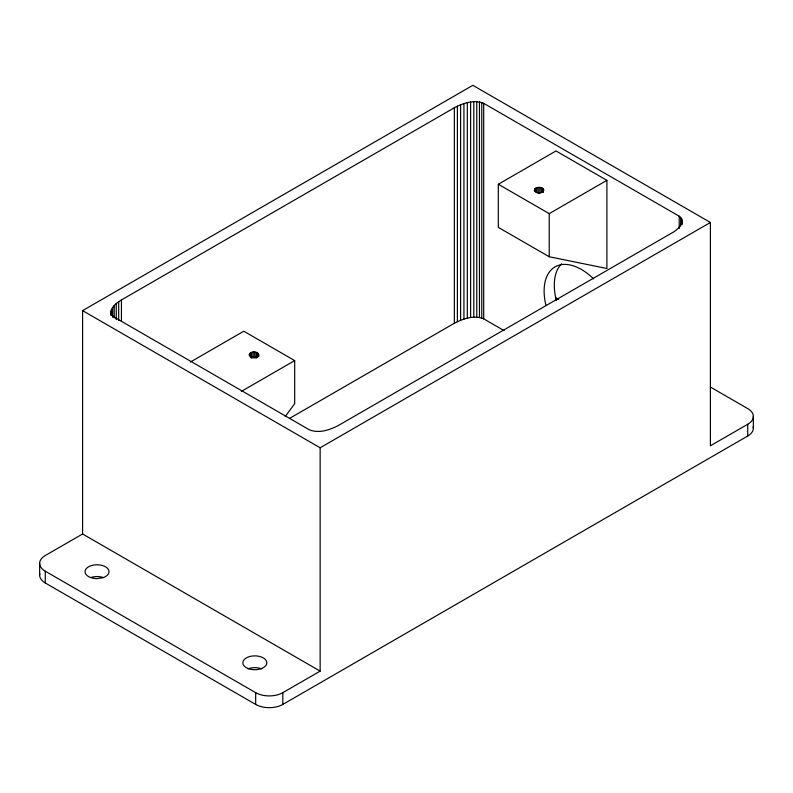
<?xml version="1.0" encoding="UTF-8"?>
<svg xmlns="http://www.w3.org/2000/svg" width="793" height="793" viewBox="0 0 793 793"><rect width="100%" height="100%" fill="white"/><g stroke="black" fill="none" stroke-linecap="round" stroke-linejoin="round"><path stroke-width="1.19" d="M110.951 311.173L111.357 314.444L113.805 316.903L309.28 429.756C318.905 433.801 329.898 429.925 338.641 425.345L671.552 233.142C677.034 230.466 686.817 221.673 679.195 216.192L483.71 103.338C474.095 99.294 463.102 103.169 454.359 107.739L121.438 299.952C115.986 303.154 109.603 308.19 110.891 315.366M258.706 355.155C256.932 358.347 251.004 358.337 249.22 355.145L249.22 354.283C251.004 351.091 256.922 351.101 258.706 354.283L258.706 356.741M534.75 188.873L534.294 190.568C536.078 193.75 541.996 193.76 543.78 190.568L543.78 189.696C542.075 186.662 537.178 186.722 534.75 188.873L534.75 191.331M285.193 416.593L294.689 403.696L294.689 360.597L243.778 331.206L190.37 362.044M710.399 222.466L320.144 447.777L320.144 671.126L82.601 533.986L82.601 310.628L472.856 85.317L710.399 222.466L710.399 445.815L747.73 424.265A19.201 11.082 0 0 0 747.73 408.593L710.35 387.014M498.311 184.254L556.002 150.948L606.903 180.338L606.903 268.51L549.222 256.744L498.311 227.363L498.311 184.254L549.222 213.644L606.903 180.338M241.27 391.435L294.689 360.597M82.601 533.986L45.27 555.536A19.201 11.082 0 0 0 45.27 571.208L45.27 582.964L255.673 704.432A19.201 11.082 0 0 0 282.814 704.432L747.73 436.021A19.201 11.082 0 0 0 753.181 426.743M289.504 418.436L454.359 323.266C463.102 318.687 474.095 314.811 483.71 318.855L504.07 330.612M45.27 571.208L255.673 692.676A19.201 11.082 0 0 0 282.814 692.676L320.144 671.126M555.487 297.603L558.688 299.457M82.601 310.628L320.144 447.777M753.35 416.434L753.35 428.19M747.73 424.265L747.73 436.021M682.109 220.206L682.109 223.923M682.049 221.921L682.049 224.399M681.643 218.65L681.643 223.606M680.662 217.312L680.662 225.975M679.195 216.192L679.195 228.582M549.222 213.644L549.222 256.744M543.314 188.873L543.314 192.55M542.432 188.169L542.432 191.856M541.213 187.663L541.213 192.56M539.785 187.396L539.785 193.472M538.278 187.396L538.278 193.542M536.851 187.663L536.851 192.521M535.632 188.169L535.632 191.837M483.71 103.338L483.71 318.855M481.787 102.485L481.787 318.003M479.458 101.92L479.458 317.438M476.771 101.653L476.771 317.17M473.798 101.692L473.798 317.21M470.616 102.029L470.616 317.547M467.305 102.664L467.305 318.181M463.935 103.576L463.935 319.093M460.604 104.745L460.604 320.273M457.383 106.153L457.383 321.671M454.359 107.739L454.359 323.266M282.814 692.676L282.814 704.432M258.24 353.46L258.24 355.898M257.358 352.756L257.358 357.633M256.139 352.241L256.139 358.347M255.673 692.676L255.673 704.432M254.712 351.973L254.712 358.129M253.205 351.973L253.205 358.049M251.778 352.241L251.778 358.406M250.568 352.756L250.568 357.643M249.686 353.45L249.686 355.879M121.438 299.952L121.438 321.006M118.682 301.697L118.682 320.283M116.254 303.56L116.254 319.658M114.222 305.483L114.222 317.864M112.646 307.426L112.646 317.339M111.545 309.339L111.545 315.535M39.65 563.367L39.65 575.123M45.27 582.964A19.201 11.082 0 0 1 39.819 573.676M247.991 668.866A11.994 6.929 0 0 1 261.759 668.905M91.026 577.453A11.994 6.929 0 0 1 103.021 577.453M545.891 305.176A52.794 30.481 60 0 1 555.378 266.696A52.794 30.481 60 0 1 593.65 278.898M556.349 300.438A52.794 30.481 60 0 1 561.593 263.782M103.021 577.7L97.024 578.622A11.994 6.929 0 0 1 85.753 569.324A11.994 6.929 0 0 1 104.735 566.39A11.994 6.929 0 0 1 103.021 577.7M247.882 668.449A11.994 6.929 0 0 0 266.765 663.444A11.994 6.929 0 0 0 249.815 656.505A11.994 6.929 0 0 0 247.882 668.449"/></g></svg>
